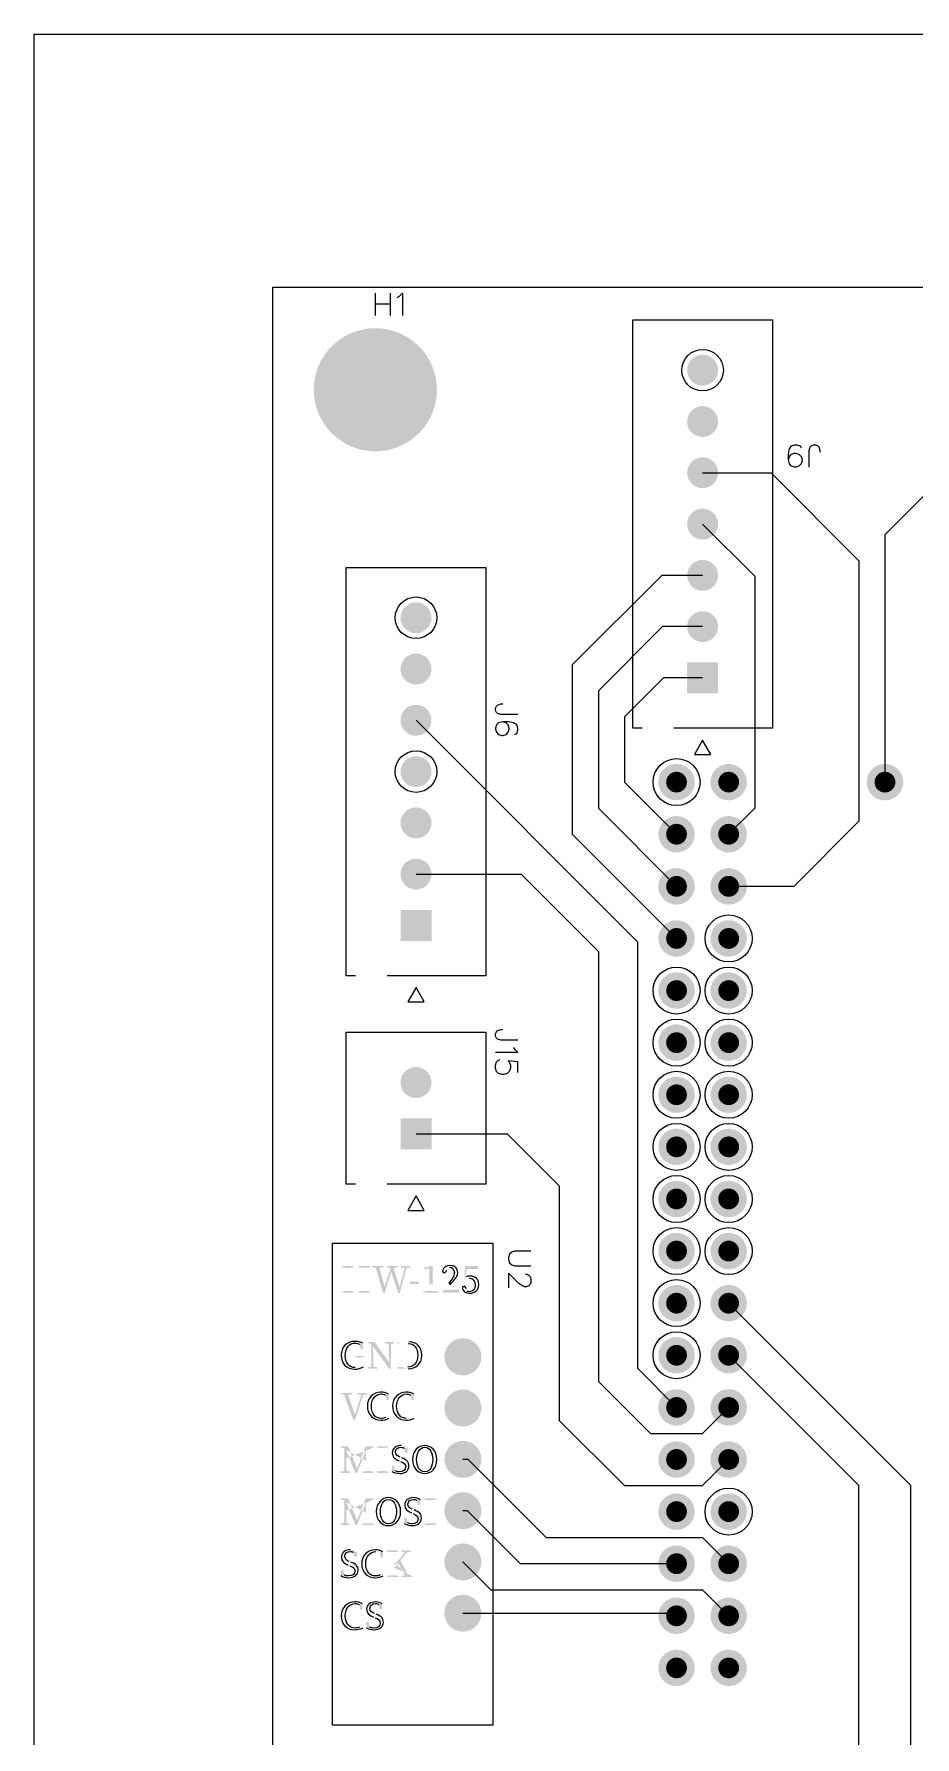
# Model space of a CAD drawing. Header units: inches. Extents: x 2.5 to 50.5, y 2.5 to 32.9.
# Drawn here: x 2.5 to 11.83, y 14.46 to 32.5 of the extents above; entities that cross this region are included whole.
import ezdxf

# ---------------------------------------------------------------- set-up
doc = ezdxf.new("R2010")
doc.units = ezdxf.units.IN
doc.header["$MEASUREMENT"] = 0
doc.layers.add('PDF3_Geometry', color=7, linetype='Continuous', true_color=0xffcc00)
doc.layers.add('PDF3_Solid Fills', color=7, linetype='Continuous', true_color=0xbfbfbf)

msp = doc.modelspace()

# ---------------------------------------------------------------- hatches: boundary and pattern name
at = {"layer": 'PDF3_Solid Fills', "transparency": 33554559}
for points in [[(6.766, 28.734, 0.414021), (6.113, 29.385), (6.113, 29.385, 0.413824), (5.462, 28.734), (5.462, 28.734, 0.414021), (6.113, 28.081), (6.113, 28.081, 0.414219)], [(9.744, 28.94, 0.413551), (9.58, 29.104), (9.58, 29.104, 0.413551), (9.416, 28.94), (9.416, 28.94, 0.413551), (9.58, 28.776), (9.58, 28.776, 0.413551)], [(9.744, 28.396, 0.413551), (9.58, 28.56), (9.58, 28.56, 0.413551), (9.416, 28.396), (9.416, 28.396, 0.414518), (9.58, 28.233), (9.58, 28.233, 0.414518)], [(9.744, 27.854, 0.414518), (9.58, 28.017), (9.58, 28.017, 0.414518), (9.416, 27.854), (9.416, 27.854, 0.413551), (9.58, 27.69), (9.58, 27.69, 0.413551)], [(9.744, 27.31, 0.413551), (9.58, 27.474), (9.58, 27.474, 0.413551), (9.416, 27.31), (9.416, 27.31, 0.413551), (9.58, 27.146), (9.58, 27.146, 0.413551)], [(9.744, 26.767, 0.413551), (9.58, 26.931), (9.58, 26.931, 0.413551), (9.416, 26.767), (9.416, 26.767, 0.414518), (9.58, 26.604), (9.58, 26.604, 0.414518)], [(6.709, 26.318, 0.413551), (6.545, 26.482), (6.545, 26.482, 0.413551), (6.381, 26.318), (6.381, 26.318, 0.413551), (6.545, 26.154), (6.545, 26.154, 0.413551)], [(9.744, 26.224, 0.414518), (9.58, 26.387), (9.58, 26.387, 0.414518), (9.416, 26.224), (9.416, 26.224, 0.413551), (9.58, 26.06), (9.58, 26.06, 0.413551)], [(6.709, 25.775, 0.413551), (6.545, 25.939), (6.545, 25.939, 0.413551), (6.381, 25.775), (6.381, 25.775, 0.414518), (6.545, 25.612), (6.545, 25.612, 0.414518)], [(6.709, 25.232, 0.414518), (6.545, 25.396), (6.545, 25.396, 0.414518), (6.381, 25.232), (6.381, 25.232, 0.413551), (6.545, 25.068), (6.545, 25.068, 0.413551)], [(6.709, 24.689, 0.413551), (6.545, 24.853), (6.545, 24.853, 0.413551), (6.381, 24.689), (6.381, 24.689, 0.413551), (6.545, 24.525), (6.545, 24.525, 0.413551)], [(9.497, 24.577, 0.41369), (9.304, 24.77), (9.304, 24.77, 0.41369), (9.111, 24.577), (9.111, 24.577, 0.41369), (9.304, 24.384), (9.304, 24.384, 0.41369)], [(10.049, 24.577, 0.41369), (9.856, 24.77), (9.856, 24.77, 0.41369), (9.663, 24.577), (9.663, 24.577, 0.41369), (9.856, 24.384), (9.856, 24.384, 0.41369)], [(11.705, 24.577, 0.41369), (11.511, 24.77), (11.511, 24.77, 0.41369), (11.318, 24.577), (11.318, 24.577, 0.41369), (11.511, 24.384), (11.511, 24.384, 0.41369)], [(6.709, 24.146, 0.413551), (6.545, 24.31), (6.545, 24.31, 0.413551), (6.381, 24.146), (6.381, 24.146, 0.414518), (6.545, 23.982), (6.545, 23.982, 0.414518)], [(9.497, 24.025, 0.41369), (9.304, 24.218), (9.304, 24.218, 0.41369), (9.111, 24.025), (9.111, 24.025, 0.41369), (9.304, 23.832), (9.304, 23.832, 0.41369)], [(10.049, 24.025, 0.41369), (9.856, 24.218), (9.856, 24.218, 0.41369), (9.663, 24.025), (9.663, 24.025, 0.41369), (9.856, 23.832), (9.856, 23.832, 0.41369)], [(6.709, 23.603, 0.414518), (6.545, 23.766), (6.545, 23.766, 0.414518), (6.381, 23.603), (6.381, 23.603, 0.413551), (6.545, 23.439), (6.545, 23.439, 0.413551)], [(9.497, 23.473, 0.41369), (9.304, 23.667), (9.304, 23.667, 0.41369), (9.111, 23.473), (9.111, 23.473, 0.41369), (9.304, 23.28), (9.304, 23.28, 0.41369)], [(10.049, 23.473, 0.41369), (9.856, 23.667), (9.856, 23.667, 0.41369), (9.663, 23.473), (9.663, 23.473, 0.41369), (9.856, 23.28), (9.856, 23.28, 0.41369)], [(9.497, 22.922, 0.41369), (9.304, 23.115), (9.304, 23.115, 0.41369), (9.111, 22.922), (9.111, 22.922, 0.41369), (9.304, 22.728), (9.304, 22.728, 0.41369)], [(10.049, 22.922, 0.41369), (9.856, 23.115), (9.856, 23.115, 0.41369), (9.663, 22.922), (9.663, 22.922, 0.41369), (9.856, 22.728), (9.856, 22.728, 0.41369)], [(9.497, 22.37, 0.41369), (9.304, 22.563), (9.304, 22.563, 0.41369), (9.111, 22.37), (9.111, 22.37, 0.41369), (9.304, 22.177), (9.304, 22.177, 0.41369)], [(10.049, 22.37, 0.41369), (9.856, 22.563), (9.856, 22.563, 0.41369), (9.663, 22.37), (9.663, 22.37, 0.41369), (9.856, 22.177), (9.856, 22.177, 0.41369)], [(9.497, 21.818, 0.41369), (9.304, 22.011), (9.304, 22.011, 0.41369), (9.111, 21.818), (9.111, 21.818, 0.41369), (9.304, 21.625), (9.304, 21.625, 0.41369)], [(10.049, 21.818, 0.41369), (9.856, 22.011), (9.856, 22.011, 0.41369), (9.663, 21.818), (9.663, 21.818, 0.41369), (9.856, 21.625), (9.856, 21.625, 0.41369)], [(6.709, 21.396, 0.414518), (6.545, 21.559), (6.545, 21.559, 0.414518), (6.381, 21.396), (6.381, 21.396, 0.413551), (6.545, 21.232), (6.545, 21.232, 0.413551)], [(9.497, 21.266, 0.41369), (9.304, 21.459), (9.304, 21.459, 0.41369), (9.111, 21.266), (9.111, 21.266, 0.41369), (9.304, 21.073), (9.304, 21.073, 0.41369)], [(10.049, 21.266, 0.41369), (9.856, 21.459), (9.856, 21.459, 0.41369), (9.663, 21.266), (9.663, 21.266, 0.41369), (9.856, 21.073), (9.856, 21.073, 0.41369)], [(9.497, 20.714, 0.41369), (9.304, 20.907), (9.304, 20.907, 0.41369), (9.111, 20.714), (9.111, 20.714, 0.41369), (9.304, 20.521), (9.304, 20.521, 0.41369)], [(10.049, 20.714, 0.41369), (9.856, 20.907), (9.856, 20.907, 0.41369), (9.663, 20.714), (9.663, 20.714, 0.41369), (9.856, 20.521), (9.856, 20.521, 0.41369)], [(9.497, 20.162, 0.41369), (9.304, 20.356), (9.304, 20.356, 0.41369), (9.111, 20.162), (9.111, 20.162, 0.41369), (9.304, 19.969), (9.304, 19.969, 0.41369)], [(10.049, 20.162, 0.41369), (9.856, 20.356), (9.856, 20.356, 0.41369), (9.663, 20.162), (9.663, 20.162, 0.41369), (9.856, 19.969), (9.856, 19.969, 0.41369)], [(9.497, 19.611, 0.41369), (9.304, 19.804), (9.304, 19.804, 0.41369), (9.111, 19.611), (9.111, 19.611, 0.41369), (9.304, 19.417), (9.304, 19.417, 0.41369)], [(10.049, 19.611, 0.41369), (9.856, 19.804), (9.856, 19.804, 0.41369), (9.663, 19.611), (9.663, 19.611, 0.41369), (9.856, 19.417), (9.856, 19.417, 0.41369)], [(9.497, 19.059, 0.41369), (9.304, 19.252), (9.304, 19.252, 0.41369), (9.111, 19.059), (9.111, 19.059, 0.41369), (9.304, 18.866), (9.304, 18.866, 0.41369)], [(10.049, 19.059, 0.41369), (9.856, 19.252), (9.856, 19.252, 0.41369), (9.663, 19.059), (9.663, 19.059, 0.41369), (9.856, 18.866), (9.856, 18.866, 0.41369)], [(7.237, 18.491, 0.414706), (7.042, 18.686), (7.042, 18.686, 0.414706), (6.846, 18.491), (6.846, 18.491, 0.414706), (7.042, 18.295), (7.042, 18.295, 0.414706)], [(9.497, 18.507, 0.41369), (9.304, 18.7), (9.304, 18.7, 0.41369), (9.111, 18.507), (9.111, 18.507, 0.41369), (9.304, 18.314), (9.304, 18.314, 0.41369)], [(10.049, 18.507, 0.41369), (9.856, 18.7), (9.856, 18.7, 0.41369), (9.663, 18.507), (9.663, 18.507, 0.41369), (9.856, 18.314), (9.856, 18.314, 0.41369)], [(7.237, 17.948, 0.414706), (7.042, 18.144), (7.042, 18.144, 0.414706), (6.846, 17.948), (6.846, 17.948, 0.414706), (7.042, 17.753), (7.042, 17.753, 0.414706)], [(9.497, 17.955, 0.41369), (9.304, 18.148), (9.304, 18.148, 0.41369), (9.111, 17.955), (9.111, 17.955, 0.41369), (9.304, 17.762), (9.304, 17.762, 0.41369)], [(10.049, 17.955, 0.41369), (9.856, 18.148), (9.856, 18.148, 0.41369), (9.663, 17.955), (9.663, 17.955, 0.41369), (9.856, 17.762), (9.856, 17.762, 0.41369)], [(7.237, 17.405, 0.414706), (7.042, 17.6), (7.042, 17.6, 0.414706), (6.846, 17.405), (6.846, 17.405, 0.414706), (7.042, 17.209), (7.042, 17.209, 0.414706)], [(9.497, 17.403, 0.41369), (9.304, 17.596), (9.304, 17.596, 0.41369), (9.111, 17.403), (9.111, 17.403, 0.41369), (9.304, 17.21), (9.304, 17.21, 0.41369)], [(10.049, 17.403, 0.41369), (9.856, 17.596), (9.856, 17.596, 0.41369), (9.663, 17.403), (9.663, 17.403, 0.41369), (9.856, 17.21), (9.856, 17.21, 0.41369)], [(7.237, 16.861, 0.414706), (7.042, 17.057), (7.042, 17.057, 0.414706), (6.846, 16.861), (6.846, 16.861, 0.414706), (7.042, 16.666), (7.042, 16.666, 0.414706)], [(9.497, 16.851, 0.41369), (9.304, 17.045), (9.304, 17.045, 0.41369), (9.111, 16.851), (9.111, 16.851, 0.41369), (9.304, 16.658), (9.304, 16.658, 0.41369)], [(10.049, 16.851, 0.41369), (9.856, 17.045), (9.856, 17.045, 0.41369), (9.663, 16.851), (9.663, 16.851, 0.41369), (9.856, 16.658), (9.856, 16.658, 0.41369)], [(7.237, 16.319, 0.414706), (7.042, 16.514), (7.042, 16.514, 0.414706), (6.846, 16.319), (6.846, 16.319, 0.414706), (7.042, 16.123), (7.042, 16.123, 0.414706)], [(9.497, 16.3, 0.41369), (9.304, 16.493), (9.304, 16.493, 0.41369), (9.111, 16.3), (9.111, 16.3, 0.41369), (9.304, 16.106), (9.304, 16.106, 0.41369)], [(10.049, 16.3, 0.41369), (9.856, 16.493), (9.856, 16.493, 0.41369), (9.663, 16.3), (9.663, 16.3, 0.41369), (9.856, 16.106), (9.856, 16.106, 0.41369)], [(7.237, 15.775, 0.414706), (7.042, 15.971), (7.042, 15.971, 0.414706), (6.846, 15.775), (6.846, 15.775, 0.414706), (7.042, 15.58), (7.042, 15.58, 0.414706)], [(9.497, 15.748, 0.41369), (9.304, 15.941), (9.304, 15.941, 0.41369), (9.111, 15.748), (9.111, 15.748, 0.41369), (9.304, 15.555), (9.304, 15.555, 0.41369)], [(10.049, 15.748, 0.41369), (9.856, 15.941), (9.856, 15.941, 0.41369), (9.663, 15.748), (9.663, 15.748, 0.41369), (9.856, 15.555), (9.856, 15.555, 0.41369)], [(9.497, 15.196, 0.41369), (9.304, 15.389), (9.304, 15.389, 0.41369), (9.111, 15.196), (9.111, 15.196, 0.41369), (9.304, 15.003), (9.304, 15.003, 0.41369)], [(10.049, 15.196, 0.41369), (9.856, 15.389), (9.856, 15.389, 0.41369), (9.663, 15.196), (9.663, 15.196, 0.41369), (9.856, 15.003), (9.856, 15.003, 0.41369)]]:
    msp.add_hatch(color=256, dxfattribs=at).paths.add_polyline_path(points)
at = {"layer": 'PDF3_Solid Fills', "true_color": 0x212121, "transparency": 33554559}
for points in [[(9.414, 24.577, 0.416667), (9.304, 24.687), (9.304, 24.687, 0.416667), (9.194, 24.577), (9.194, 24.577, 0.416667), (9.304, 24.467), (9.304, 24.467, 0.416667)], [(9.966, 24.577, 0.416667), (9.856, 24.687), (9.856, 24.687, 0.416667), (9.746, 24.577), (9.746, 24.577, 0.416667), (9.856, 24.467), (9.856, 24.467, 0.416667)], [(11.622, 24.577, 0.416667), (11.511, 24.687), (11.511, 24.687, 0.416667), (11.401, 24.577), (11.401, 24.577, 0.416667), (11.511, 24.467), (11.511, 24.467, 0.416667)], [(9.414, 24.025, 0.416667), (9.304, 24.136), (9.304, 24.136, 0.416667), (9.194, 24.025), (9.194, 24.025, 0.416667), (9.304, 23.915), (9.304, 23.915, 0.416667)], [(9.966, 24.025, 0.416667), (9.856, 24.136), (9.856, 24.136, 0.416667), (9.746, 24.025), (9.746, 24.025, 0.416667), (9.856, 23.915), (9.856, 23.915, 0.416667)], [(9.414, 23.473, 0.416667), (9.304, 23.584), (9.304, 23.584, 0.416667), (9.194, 23.473), (9.194, 23.473, 0.416667), (9.304, 23.363), (9.304, 23.363, 0.416667)], [(9.966, 23.473, 0.416667), (9.856, 23.584), (9.856, 23.584, 0.416667), (9.746, 23.473), (9.746, 23.473, 0.416667), (9.856, 23.363), (9.856, 23.363, 0.416667)], [(9.414, 22.922, 0.416667), (9.304, 23.032), (9.304, 23.032, 0.416667), (9.194, 22.922), (9.194, 22.922, 0.416667), (9.304, 22.811), (9.304, 22.811, 0.416667)], [(9.966, 22.922, 0.416667), (9.856, 23.032), (9.856, 23.032, 0.416667), (9.746, 22.922), (9.746, 22.922, 0.416667), (9.856, 22.811), (9.856, 22.811, 0.416667)], [(9.414, 22.37, 0.416667), (9.304, 22.48), (9.304, 22.48, 0.416667), (9.194, 22.37), (9.194, 22.37, 0.416667), (9.304, 22.259), (9.304, 22.259, 0.416667)], [(9.966, 22.37, 0.416667), (9.856, 22.48), (9.856, 22.48, 0.416667), (9.746, 22.37), (9.746, 22.37, 0.416667), (9.856, 22.259), (9.856, 22.259, 0.416667)], [(9.414, 21.818, 0.416667), (9.304, 21.928), (9.304, 21.928, 0.416667), (9.194, 21.818), (9.194, 21.818, 0.416667), (9.304, 21.708), (9.304, 21.708, 0.416667)], [(9.966, 21.818, 0.416667), (9.856, 21.928), (9.856, 21.928, 0.416667), (9.746, 21.818), (9.746, 21.818, 0.416667), (9.856, 21.708), (9.856, 21.708, 0.416667)], [(9.414, 21.266, 0.416667), (9.304, 21.376), (9.304, 21.376, 0.416667), (9.194, 21.266), (9.194, 21.266, 0.416667), (9.304, 21.156), (9.304, 21.156, 0.416667)], [(9.966, 21.266, 0.416667), (9.856, 21.376), (9.856, 21.376, 0.416667), (9.746, 21.266), (9.746, 21.266, 0.416667), (9.856, 21.156), (9.856, 21.156, 0.416667)], [(9.414, 20.714, 0.416667), (9.304, 20.825), (9.304, 20.825, 0.416667), (9.194, 20.714), (9.194, 20.714, 0.416667), (9.304, 20.604), (9.304, 20.604, 0.416667)], [(9.966, 20.714, 0.416667), (9.856, 20.825), (9.856, 20.825, 0.416667), (9.746, 20.714), (9.746, 20.714, 0.416667), (9.856, 20.604), (9.856, 20.604, 0.416667)], [(9.414, 20.162, 0.416667), (9.304, 20.273), (9.304, 20.273, 0.416667), (9.194, 20.162), (9.194, 20.162, 0.416667), (9.304, 20.052), (9.304, 20.052, 0.416667)], [(9.966, 20.162, 0.416667), (9.856, 20.273), (9.856, 20.273, 0.416667), (9.746, 20.162), (9.746, 20.162, 0.416667), (9.856, 20.052), (9.856, 20.052, 0.416667)], [(9.414, 19.611, 0.416667), (9.304, 19.721), (9.304, 19.721, 0.416667), (9.194, 19.611), (9.194, 19.611, 0.416667), (9.304, 19.5), (9.304, 19.5, 0.416667)], [(9.966, 19.611, 0.416667), (9.856, 19.721), (9.856, 19.721, 0.416667), (9.746, 19.611), (9.746, 19.611, 0.416667), (9.856, 19.5), (9.856, 19.5, 0.416667)], [(9.414, 19.059, 0.416667), (9.304, 19.169), (9.304, 19.169, 0.416667), (9.194, 19.059), (9.194, 19.059, 0.416667), (9.304, 18.948), (9.304, 18.948, 0.416667)], [(9.966, 19.059, 0.416667), (9.856, 19.169), (9.856, 19.169, 0.416667), (9.746, 19.059), (9.746, 19.059, 0.416667), (9.856, 18.948), (9.856, 18.948, 0.416667)], [(7.172, 18.491, 0.414706), (7.042, 18.621), (7.042, 18.621, 0.414706), (6.911, 18.491), (6.911, 18.491, 0.414706), (7.042, 18.361), (7.042, 18.361, 0.414706)], [(9.414, 18.507, 0.416667), (9.304, 18.617), (9.304, 18.617, 0.416667), (9.194, 18.507), (9.194, 18.507, 0.416667), (9.304, 18.397), (9.304, 18.397, 0.416667)], [(9.966, 18.507, 0.416667), (9.856, 18.617), (9.856, 18.617, 0.416667), (9.746, 18.507), (9.746, 18.507, 0.416667), (9.856, 18.397), (9.856, 18.397, 0.416667)], [(7.172, 17.948, 0.414706), (7.042, 18.079), (7.042, 18.079, 0.414706), (6.911, 17.948), (6.911, 17.948, 0.414706), (7.042, 17.818), (7.042, 17.818, 0.414706)], [(9.414, 17.955, 0.416667), (9.304, 18.065), (9.304, 18.065, 0.416667), (9.194, 17.955), (9.194, 17.955, 0.416667), (9.304, 17.845), (9.304, 17.845, 0.416667)], [(9.966, 17.955, 0.416667), (9.856, 18.065), (9.856, 18.065, 0.416667), (9.746, 17.955), (9.746, 17.955, 0.416667), (9.856, 17.845), (9.856, 17.845, 0.416667)], [(7.172, 17.405, 0.414706), (7.042, 17.535), (7.042, 17.535, 0.414706), (6.911, 17.405), (6.911, 17.405, 0.414706), (7.042, 17.275), (7.042, 17.275, 0.414706)], [(9.414, 17.403, 0.416667), (9.304, 17.514), (9.304, 17.514, 0.416667), (9.194, 17.403), (9.194, 17.403, 0.416667), (9.304, 17.293), (9.304, 17.293, 0.416667)], [(9.966, 17.403, 0.416667), (9.856, 17.514), (9.856, 17.514, 0.416667), (9.746, 17.403), (9.746, 17.403, 0.416667), (9.856, 17.293), (9.856, 17.293, 0.416667)], [(7.172, 16.861, 0.414706), (7.042, 16.992), (7.042, 16.992, 0.414706), (6.911, 16.861), (6.911, 16.861, 0.414706), (7.042, 16.731), (7.042, 16.731, 0.414706)], [(9.414, 16.851, 0.416667), (9.304, 16.962), (9.304, 16.962, 0.416667), (9.194, 16.851), (9.194, 16.851, 0.416667), (9.304, 16.741), (9.304, 16.741, 0.416667)], [(9.966, 16.851, 0.416667), (9.856, 16.962), (9.856, 16.962, 0.416667), (9.746, 16.851), (9.746, 16.851, 0.416667), (9.856, 16.741), (9.856, 16.741, 0.416667)], [(7.172, 16.319, 0.414706), (7.042, 16.449), (7.042, 16.449, 0.414706), (6.911, 16.319), (6.911, 16.319, 0.414706), (7.042, 16.188), (7.042, 16.188, 0.414706)], [(9.414, 16.3, 0.416667), (9.304, 16.41), (9.304, 16.41, 0.416667), (9.194, 16.3), (9.194, 16.3, 0.416667), (9.304, 16.189), (9.304, 16.189, 0.416667)], [(9.966, 16.3, 0.416667), (9.856, 16.41), (9.856, 16.41, 0.416667), (9.746, 16.3), (9.746, 16.3, 0.416667), (9.856, 16.189), (9.856, 16.189, 0.416667)], [(7.172, 15.775, 0.414706), (7.042, 15.906), (7.042, 15.906, 0.414706), (6.911, 15.775), (6.911, 15.775, 0.414706), (7.042, 15.645), (7.042, 15.645, 0.414706)], [(9.414, 15.748, 0.416667), (9.304, 15.858), (9.304, 15.858, 0.416667), (9.194, 15.748), (9.194, 15.748, 0.416667), (9.304, 15.637), (9.304, 15.637, 0.416667)], [(9.966, 15.748, 0.416667), (9.856, 15.858), (9.856, 15.858, 0.416667), (9.746, 15.748), (9.746, 15.748, 0.416667), (9.856, 15.637), (9.856, 15.637, 0.416667)], [(9.414, 15.196, 0.416667), (9.304, 15.306), (9.304, 15.306, 0.416667), (9.194, 15.196), (9.194, 15.196, 0.416667), (9.304, 15.086), (9.304, 15.086, 0.416667)], [(9.966, 15.196, 0.416667), (9.856, 15.306), (9.856, 15.306, 0.416667), (9.746, 15.196), (9.746, 15.196, 0.416667), (9.856, 15.086), (9.856, 15.086, 0.416667)]]:
    msp.add_hatch(color=250, dxfattribs=at).paths.add_polyline_path(points)
at = {"layer": 'PDF3_Solid Fills', "true_color": 0xffcc00, "transparency": 33554559}
h = msp.add_hatch(color=40, dxfattribs=at)
h.paths.add_polyline_path([(6.059, 19.437), (6.059, 19.452), (5.941, 19.452), (5.941, 19.437), (5.98, 19.433)], flags=0)
h.paths.add_polyline_path([(5.98, 19.323, 0.003626), (5.98, 19.433)], flags=0)
h.paths.add_polyline_path([(5.98, 19.323), (5.842, 19.323)], flags=0)
h.paths.add_polyline_path([(5.843, 19.433, 0.004187), (5.842, 19.323)], flags=0)
h.paths.add_polyline_path([(5.843, 19.433), (5.882, 19.437), (5.882, 19.452), (5.764, 19.452), (5.764, 19.437), (5.803, 19.433)], flags=0)
h.paths.add_polyline_path([(5.804, 19.321, 0.003608), (5.803, 19.433)], flags=0)
h.paths.add_polyline_path([(5.804, 19.321), (5.804, 19.3)], flags=0)
h.paths.add_polyline_path([(5.803, 19.188, 0.003611), (5.804, 19.3)], flags=0)
h.paths.add_polyline_path([(5.803, 19.188), (5.764, 19.184), (5.764, 19.169), (5.882, 19.169), (5.882, 19.184), (5.843, 19.188)], flags=0)
h.paths.add_polyline_path([(5.842, 19.306, 0.004121), (5.843, 19.188)], flags=0)
h.paths.add_polyline_path([(5.842, 19.306), (5.98, 19.306)], flags=0)
h.paths.add_polyline_path([(5.98, 19.188, 0.003639), (5.98, 19.306)], flags=0)
h.paths.add_polyline_path([(5.98, 19.188), (5.941, 19.184), (5.941, 19.169), (6.059, 19.169), (6.059, 19.184), (6.02, 19.188)], flags=0)
h.paths.add_polyline_path([(6.019, 19.3, 0.004087), (6.02, 19.188)], flags=0)
h.paths.add_polyline_path([(6.019, 19.3), (6.019, 19.321)], flags=0)
h.paths.add_polyline_path([(6.02, 19.433, 0.004123), (6.019, 19.321)], flags=0)
h.paths.add_polyline_path([(6.481, 19.452), (6.385, 19.452), (6.385, 19.437), (6.425, 19.432), (6.371, 19.229), (6.306, 19.432), (6.35, 19.437), (6.35, 19.452), (6.236, 19.452), (6.236, 19.437), (6.278, 19.433), (6.213, 19.23), (6.158, 19.433), (6.198, 19.437), (6.198, 19.452), (6.084, 19.452), (6.084, 19.437), (6.119, 19.434), (6.195, 19.166), (6.213, 19.166), (6.282, 19.39), (6.356, 19.166), (6.373, 19.166), (6.445, 19.433), (6.481, 19.437)], flags=0)
h.paths.add_polyline_path([(6.477, 19.263), (6.576, 19.263), (6.576, 19.288), (6.477, 19.288)], flags=0)
h.paths.add_polyline_path([(6.72, 19.259, 0.00593), (6.721, 19.191)], flags=0)
h.paths.add_polyline_path([(6.72, 19.259), (6.72, 19.392), (6.722, 19.452), (6.716, 19.457), (6.629, 19.434), (6.629, 19.419), (6.685, 19.425), (6.685, 19.259)], flags=0)
h.paths.add_polyline_path([(6.685, 19.191, 0.005932), (6.685, 19.259)], flags=0)
h.paths.add_polyline_path([(6.685, 19.191), (6.624, 19.182), (6.624, 19.169), (6.781, 19.169), (6.781, 19.182)], flags=0)
h.paths.add_polyline_path([(6.903, 19.254, 0.000656), (6.853, 19.202)], flags=0)
h.paths.add_polyline_path([(6.867, 19.408), (6.876, 19.439)], flags=0)
h.paths.add_polyline_path([(6.899, 19.441, 0.044374), (6.876, 19.439)], flags=0)
h.paths.add_polyline_path([(6.826, 19.196, 0.000147), (6.89, 19.268)], flags=0)
h.paths.add_polyline_path([(6.826, 19.196), (6.826, 19.169), (7, 19.169), (7, 19.202)], flags=0)
h.paths.add_polyline_path([(7.081, 19.419), (7.203, 19.419), (7.203, 19.452), (7.065, 19.452), (7.056, 19.32), (7.066, 19.317)], flags=0)
h.paths.add_polyline_path([(7.107, 19.323, 0.067813), (7.066, 19.317)], flags=0)
h.paths.add_polyline_path([(7.083, 19.184), (7.076, 19.209)], flags=0)
h = msp.add_hatch(color=40, dxfattribs=at)
h.paths.add_polyline_path([(6.014, 18.499), (5.904, 18.499), (5.904, 18.485), (5.949, 18.481)], flags=0)
h.paths.add_polyline_path([(5.949, 18.402, 0.000035), (5.949, 18.481)], flags=0)
h.paths.add_polyline_path([(5.949, 18.402), (5.949, 18.386)], flags=0)
h.paths.add_polyline_path([(5.902, 18.377, 0.095572), (5.949, 18.386)], flags=0)
h.paths.add_polyline_path([(5.949, 18.624), (5.959, 18.571), (5.982, 18.571), (5.981, 18.634)], flags=0)
h.paths.add_polyline_path([(5.988, 18.384), (5.988, 18.402)], flags=0)
h.paths.add_polyline_path([(5.989, 18.483, 0.0102), (5.988, 18.402)], flags=0)
h.paths.add_polyline_path([(5.989, 18.483), (6.014, 18.485)], flags=0)
h.paths.add_polyline_path([(6.315, 18.648), (6.214, 18.648), (6.214, 18.633), (6.26, 18.628), (6.261, 18.432), (6.104, 18.648), (6.039, 18.648), (6.039, 18.633), (6.069, 18.63), (6.073, 18.624), (6.072, 18.385), (6.037, 18.38), (6.037, 18.365), (6.137, 18.365), (6.137, 18.38), (6.092, 18.385), (6.091, 18.599), (6.263, 18.362), (6.278, 18.362), (6.279, 18.628), (6.315, 18.633)], flags=0)
h.paths.add_polyline_path([(6.426, 18.502, 0.004002), (6.426, 18.382)], flags=0)
h.paths.add_polyline_path([(6.426, 18.502), (6.426, 18.516)], flags=0)
h.paths.add_polyline_path([(6.426, 18.631, 0.004043), (6.426, 18.516)], flags=0)
h.paths.add_polyline_path([(6.426, 18.631), (6.463, 18.631)], flags=0)
h.paths.add_polyline_path([(6.347, 18.648), (6.347, 18.633), (6.386, 18.629)], flags=0)
h.paths.add_polyline_path([(6.386, 18.516, 0.003593), (6.386, 18.629)], flags=0)
h.paths.add_polyline_path([(6.386, 18.516), (6.386, 18.502)], flags=0)
h.paths.add_polyline_path([(6.386, 18.384, 0.003589), (6.386, 18.502)], flags=0)
h.paths.add_polyline_path([(6.386, 18.384), (6.347, 18.38), (6.347, 18.365), (6.462, 18.365)], flags=0)
h = msp.add_hatch(color=40, dxfattribs=at)
h.paths.add_polyline_path([(6.025, 18.109), (5.927, 18.109), (5.927, 18.093), (5.967, 18.089), (5.898, 17.877), (5.824, 18.089), (5.865, 18.093), (5.865, 18.109), (5.75, 18.109), (5.75, 18.094), (5.782, 18.091), (5.881, 17.823), (5.899, 17.823), (5.988, 18.09), (6.025, 18.095)], flags=0)
h.paths.add_polyline_path([(6.235, 17.903), (6.225, 17.848)], flags=0)
h.paths.add_polyline_path([(6.221, 18.086), (6.231, 18.032), (6.255, 18.032), (6.254, 18.095)], flags=0)
h.paths.add_polyline_path([(6.258, 17.84), (6.259, 17.903)], flags=0)
h.paths.add_polyline_path([(6.502, 17.903), (6.493, 17.848)], flags=0)
h.paths.add_polyline_path([(6.443, 17.838, 0.111451), (6.493, 17.848)], flags=0)
h.paths.add_polyline_path([(6.488, 18.086), (6.499, 18.032), (6.522, 18.032), (6.521, 18.095)], flags=0)
h.paths.add_polyline_path([(6.525, 17.84), (6.526, 17.903)], flags=0)
h = msp.add_hatch(color=40, dxfattribs=at)
h.paths.add_polyline_path([(6.094, 17.529), (6.094, 17.544), (6.012, 17.544), (5.921, 17.309), (5.825, 17.544), (5.748, 17.544), (5.748, 17.529), (5.787, 17.525), (5.787, 17.281), (5.748, 17.276), (5.748, 17.261), (5.843, 17.261), (5.843, 17.276), (5.806, 17.281), (5.806, 17.415)], flags=0)
h.paths.add_polyline_path([(5.806, 17.415, 0.001767), (5.804, 17.504)], flags=0)
h.paths.add_polyline_path([(5.804, 17.504), (5.903, 17.261), (5.921, 17.261), (6.016, 17.504), (6.016, 17.391)], flags=0)
h.paths.add_polyline_path([(6.015, 17.28, 0.003628), (6.016, 17.391)], flags=0)
h.paths.add_polyline_path([(6.015, 17.28), (5.979, 17.276), (5.979, 17.261), (6.093, 17.261), (6.093, 17.276), (6.054, 17.28)], flags=0)
h.paths.add_polyline_path([(6.054, 17.392, 0.003574), (6.054, 17.28)], flags=0)
h.paths.add_polyline_path([(6.054, 17.392), (6.054, 17.413)], flags=0)
h.paths.add_polyline_path([(6.054, 17.525, 0.00361), (6.054, 17.413)], flags=0)
h.paths.add_polyline_path([(6.251, 17.529), (6.251, 17.544), (6.132, 17.544), (6.132, 17.529), (6.172, 17.525)], flags=0)
h.paths.add_polyline_path([(6.172, 17.413, 0.004126), (6.172, 17.525)], flags=0)
h.paths.add_polyline_path([(6.172, 17.413), (6.172, 17.392)], flags=0)
h.paths.add_polyline_path([(6.172, 17.28, 0.004126), (6.172, 17.392)], flags=0)
h.paths.add_polyline_path([(6.172, 17.28), (6.132, 17.276), (6.132, 17.261), (6.251, 17.261), (6.251, 17.276), (6.212, 17.28)], flags=0)
h.paths.add_polyline_path([(6.211, 17.392, 0.003608), (6.212, 17.28)], flags=0)
h.paths.add_polyline_path([(6.211, 17.392), (6.211, 17.413)], flags=0)
h.paths.add_polyline_path([(6.212, 17.525, 0.00361), (6.211, 17.413)], flags=0)
h.paths.add_polyline_path([(6.422, 17.524), (6.432, 17.473), (6.454, 17.473), (6.457, 17.528)], flags=0)
h.paths.add_polyline_path([(6.457, 17.528, 0.166428), (6.388, 17.551)], flags=0)
h.paths.add_polyline_path([(6.366, 17.389), (6.382, 17.382)], flags=0)
h.paths.add_polyline_path([(6.324, 17.284), (6.312, 17.337), (6.291, 17.337), (6.288, 17.277)], flags=0)
h = msp.add_hatch(color=40, dxfattribs=at)
h.paths.add_polyline_path([(6.094, 16.977), (6.094, 16.992), (6.012, 16.992), (5.921, 16.757), (5.825, 16.992), (5.748, 16.992), (5.748, 16.977), (5.787, 16.973), (5.787, 16.729), (5.748, 16.724), (5.748, 16.709), (5.843, 16.709), (5.843, 16.724), (5.806, 16.729), (5.806, 16.863)], flags=0)
h.paths.add_polyline_path([(5.806, 16.863, 0.001767), (5.804, 16.952)], flags=0)
h.paths.add_polyline_path([(5.804, 16.952), (5.903, 16.709), (5.921, 16.709), (6.016, 16.953), (6.016, 16.839)], flags=0)
h.paths.add_polyline_path([(6.015, 16.728, 0.003628), (6.016, 16.839)], flags=0)
h.paths.add_polyline_path([(6.015, 16.728), (5.979, 16.724), (5.979, 16.709), (6.093, 16.709), (6.093, 16.724), (6.054, 16.728)], flags=0)
h.paths.add_polyline_path([(6.054, 16.84, 0.003574), (6.054, 16.728)], flags=0)
h.paths.add_polyline_path([(6.054, 16.84), (6.054, 16.861)], flags=0)
h.paths.add_polyline_path([(6.054, 16.974, 0.00361), (6.054, 16.861)], flags=0)
h.paths.add_polyline_path([(6.554, 16.972), (6.565, 16.921), (6.586, 16.921), (6.589, 16.976)], flags=0)
h.paths.add_polyline_path([(6.498, 16.837), (6.515, 16.83)], flags=0)
h.paths.add_polyline_path([(6.455, 16.732), (6.444, 16.785), (6.423, 16.785), (6.42, 16.725)], flags=0)
h.paths.add_polyline_path([(6.755, 16.977), (6.755, 16.992), (6.635, 16.992), (6.635, 16.977), (6.675, 16.974)], flags=0)
h.paths.add_polyline_path([(6.676, 16.861, 0.00361), (6.675, 16.974)], flags=0)
h.paths.add_polyline_path([(6.676, 16.861), (6.676, 16.84)], flags=0)
h.paths.add_polyline_path([(6.675, 16.728, 0.003611), (6.676, 16.84)], flags=0)
h.paths.add_polyline_path([(6.675, 16.728), (6.635, 16.724), (6.635, 16.709), (6.755, 16.709), (6.755, 16.724), (6.715, 16.729)], flags=0)
h.paths.add_polyline_path([(6.714, 16.84, 0.003608), (6.715, 16.729)], flags=0)
h.paths.add_polyline_path([(6.714, 16.84), (6.714, 16.861)], flags=0)
h.paths.add_polyline_path([(6.715, 16.974, 0.00361), (6.714, 16.861)], flags=0)
h = msp.add_hatch(color=40, dxfattribs=at)
h.paths.add_polyline_path([(5.883, 16.42), (5.894, 16.369), (5.916, 16.369), (5.919, 16.425)], flags=0)
h.paths.add_polyline_path([(5.919, 16.425, 0.166428), (5.85, 16.447)], flags=0)
h.paths.add_polyline_path([(5.828, 16.285), (5.844, 16.278)], flags=0)
h.paths.add_polyline_path([(5.785, 16.18), (5.774, 16.233), (5.753, 16.233), (5.75, 16.173)], flags=0)
h.paths.add_polyline_path([(6.176, 16.234), (6.165, 16.18)], flags=0)
h.paths.add_polyline_path([(6.161, 16.418, 0.125889), (6.118, 16.428)], flags=0)
h.paths.add_polyline_path([(6.161, 16.418), (6.172, 16.364), (6.195, 16.364), (6.194, 16.426)], flags=0)
h.paths.add_polyline_path([(6.198, 16.172), (6.199, 16.234)], flags=0)
h.paths.add_polyline_path([(6.466, 16.176), (6.378, 16.333), (6.45, 16.421), (6.49, 16.426), (6.49, 16.441), (6.393, 16.441), (6.393, 16.426), (6.427, 16.42), (6.313, 16.281), (6.313, 16.309)], flags=0)
h.paths.add_polyline_path([(6.314, 16.422, 0.00722), (6.313, 16.309)], flags=0)
h.paths.add_polyline_path([(6.314, 16.422), (6.354, 16.426), (6.354, 16.441), (6.236, 16.441), (6.236, 16.426), (6.275, 16.422)], flags=0)
h.paths.add_polyline_path([(6.276, 16.309, 0.00722), (6.275, 16.422)], flags=0)
h.paths.add_polyline_path([(6.276, 16.309), (6.276, 16.288)], flags=0)
h.paths.add_polyline_path([(6.275, 16.176, 0.007221), (6.276, 16.288)], flags=0)
h.paths.add_polyline_path([(6.275, 16.176), (6.236, 16.172), (6.236, 16.157), (6.354, 16.157), (6.354, 16.172), (6.314, 16.177)], flags=0)
h.paths.add_polyline_path([(6.313, 16.256, 0.009645), (6.314, 16.177)], flags=0)
h.paths.add_polyline_path([(6.313, 16.256), (6.356, 16.306), (6.426, 16.176), (6.39, 16.172), (6.39, 16.157), (6.498, 16.157), (6.498, 16.172)], flags=0)
h = msp.add_hatch(color=40, dxfattribs=at)
h.paths.add_polyline_path([(5.958, 15.682), (5.948, 15.628)], flags=0)
h.paths.add_polyline_path([(5.944, 15.866), (5.954, 15.812), (5.978, 15.812), (5.977, 15.874)], flags=0)
h.paths.add_polyline_path([(5.981, 15.62), (5.981, 15.682)], flags=0)
h.paths.add_polyline_path([(6.151, 15.868), (6.161, 15.818), (6.183, 15.818), (6.186, 15.873)], flags=0)
h.paths.add_polyline_path([(6.096, 15.733), (6.111, 15.726)], flags=0)
h.paths.add_polyline_path([(6.053, 15.628), (6.042, 15.681), (6.02, 15.681), (6.017, 15.622)], flags=0)

# ---------------------------------------------------------------- linework, layer by layer
for p, q in [((2.5, 2.5), (2.5, 32.5)), ((2.5, 32.5), (50.5, 32.5))]:
    msp.add_line(p, q)
at = {"layer": 'PDF3_Geometry', "color": 6, "lineweight": 25}
for p, q in [((5.027, 29.82), (26.753, 29.82)), ((5.027, 8.094), (5.027, 29.82))]:
    msp.add_line(p, q, dxfattribs=at)
at = {"layer": 'PDF3_Geometry', "lineweight": 15}
for points in [[(6.114, 29.756), (6.114, 29.52)], [(6.114, 29.644), (6.271, 29.644)], [(6.271, 29.756), (6.271, 29.52)], [(6.346, 29.711), (6.369, 29.723), (6.403, 29.756), (6.403, 29.52)], [(10.488, 27.992), (10.499, 28.026), (10.521, 28.049), (10.555, 28.06), (10.567, 28.06), (10.6, 28.049), (10.623, 28.026), (10.634, 27.992), (10.634, 27.981), (10.623, 27.947), (10.6, 27.925), (10.567, 27.913), (10.555, 27.913), (10.521, 27.925), (10.499, 27.947), (10.488, 27.992), (10.488, 28.049), (10.499, 28.106), (10.521, 28.139), (10.555, 28.15), (10.578, 28.15), (10.612, 28.139), (10.623, 28.117)], [(10.709, 27.913), (10.709, 28.094), (10.72, 28.128), (10.731, 28.139), (10.754, 28.15), (10.776, 28.15), (10.799, 28.139), (10.811, 28.128), (10.822, 28.094), (10.822, 28.071)], [(7.623, 25.292), (7.443, 25.292), (7.409, 25.303), (7.398, 25.314), (7.386, 25.337), (7.386, 25.36), (7.398, 25.382), (7.409, 25.394), (7.443, 25.405), (7.465, 25.405)], [(7.59, 25.082), (7.612, 25.093), (7.623, 25.127), (7.623, 25.15), (7.612, 25.184), (7.578, 25.206), (7.522, 25.217), (7.465, 25.217), (7.42, 25.206), (7.398, 25.184), (7.386, 25.15), (7.386, 25.138), (7.398, 25.105), (7.42, 25.082), (7.454, 25.071), (7.465, 25.071), (7.499, 25.082), (7.522, 25.105), (7.533, 25.138), (7.533, 25.15), (7.522, 25.184), (7.499, 25.206), (7.465, 25.217)], [(7.623, 21.843), (7.443, 21.843), (7.409, 21.854), (7.398, 21.865), (7.386, 21.888), (7.386, 21.911), (7.398, 21.933), (7.409, 21.945), (7.443, 21.956), (7.465, 21.956)], [(7.578, 21.768), (7.59, 21.746), (7.623, 21.712), (7.386, 21.712)], [(7.623, 21.502), (7.623, 21.615), (7.522, 21.626), (7.533, 21.615), (7.544, 21.581), (7.544, 21.548), (7.533, 21.513), (7.511, 21.491), (7.476, 21.48), (7.454, 21.48), (7.42, 21.491), (7.398, 21.513), (7.386, 21.548), (7.386, 21.581), (7.398, 21.615), (7.409, 21.626), (7.431, 21.638)], [(7.761, 19.611), (7.592, 19.611), (7.558, 19.6), (7.535, 19.577), (7.524, 19.543), (7.524, 19.52), (7.535, 19.486), (7.558, 19.464), (7.592, 19.453), (7.761, 19.453)], [(7.705, 19.367), (7.716, 19.367), (7.739, 19.356), (7.75, 19.344), (7.761, 19.321), (7.761, 19.277), (7.75, 19.254), (7.739, 19.243), (7.716, 19.232), (7.693, 19.232), (7.671, 19.243), (7.637, 19.265), (7.524, 19.378), (7.524, 19.22)]]:
    msp.add_lwpolyline(points, dxfattribs=at)
at = {"layer": 'PDF3_Geometry', "lineweight": 13}
for points in [[(8.939, 25.149), (8.841, 25.149), (8.841, 29.472), (10.319, 29.472), (10.319, 25.149), (9.276, 25.149)], [(5.904, 22.527), (5.806, 22.527), (5.806, 26.851), (7.284, 26.851), (7.284, 22.527), (6.241, 22.527)], [(5.904, 20.32), (5.806, 20.32), (5.806, 21.928), (7.284, 21.928), (7.284, 20.32), (6.241, 20.32)]]:
    msp.add_lwpolyline(points, dxfattribs=at)
at = {"layer": 'PDF3_Geometry', "color": 250, "lineweight": 100, "true_color": 0x212121}
for points in [[(9.58, 28.94), (9.58, 28.94)], [(9.58, 28.397), (9.58, 28.396)], [(9.58, 27.853), (9.58, 27.853)], [(9.58, 27.31), (9.58, 27.31)], [(9.58, 26.767), (9.58, 26.767)], [(6.545, 26.318), (6.545, 26.318)], [(9.58, 26.224), (9.58, 26.224)], [(6.545, 25.775), (6.545, 25.775)], [(6.545, 25.232), (6.545, 25.232)], [(6.545, 24.689), (6.545, 24.689)], [(6.545, 24.146), (6.545, 24.146)], [(6.545, 23.603), (6.545, 23.603)], [(6.545, 21.395), (6.545, 21.395)]]:
    msp.add_lwpolyline(points, dxfattribs=at)
at = {"layer": 'PDF3_Geometry', "color": 250, "lineweight": 211, "true_color": 0x212121}
msp.add_lwpolyline([(6.114, 28.733), (6.114, 28.733)], dxfattribs=at)
at = {"layer": 'PDF3_Geometry', "color": 1, "lineweight": 25}
for points in [[(13.719, 28.44), (12.753, 28.44), (11.511, 27.198), (11.511, 24.577)], [(9.58, 27.853), (10.305, 27.853), (11.236, 26.922), (11.236, 24.163), (10.546, 23.473), (9.856, 23.473)], [(9.58, 27.31), (10.132, 26.758), (10.132, 24.301), (9.856, 24.025)], [(9.58, 26.767), (9.149, 26.767), (8.2, 25.819), (8.2, 24.025), (9.304, 22.922)], [(9.58, 26.224), (9.157, 26.224), (8.476, 25.543), (8.476, 24.301), (9.304, 23.473)], [(9.58, 25.681), (9.166, 25.681), (8.752, 25.267), (8.752, 24.577), (9.304, 24.025)], [(6.545, 25.232), (8.89, 22.887), (8.89, 18.369), (9.304, 17.955)], [(6.545, 23.603), (7.657, 23.603), (8.476, 22.784), (8.476, 18.231), (9.028, 17.679), (9.58, 17.679), (9.856, 17.955)], [(6.545, 20.852), (7.511, 20.852), (8.062, 20.3), (8.062, 17.817), (8.752, 17.127), (9.58, 17.127), (9.856, 17.403)], [(11.511, 9.402), (11.511, 10.229), (11.787, 10.505), (11.787, 17.127), (9.856, 19.059)], [(11.511, 11.471), (11.511, 13.265), (11.236, 13.54), (11.236, 17.127), (9.856, 18.507)], [(7.042, 17.405), (7.095, 17.405), (7.925, 16.576), (9.58, 16.576), (9.856, 16.3)], [(7.042, 16.862), (7.087, 16.862), (7.649, 16.3), (9.304, 16.3)], [(7.042, 16.318), (7.336, 16.024), (9.58, 16.024), (9.856, 15.748)], [(7.042, 15.775), (9.277, 15.775), (9.304, 15.748)]]:
    msp.add_lwpolyline(points, dxfattribs=at)
at = {"layer": 'PDF3_Geometry', "lineweight": 13}
for points in [[(9.493, 24.87), (9.667, 24.87), (9.58, 25.022)], [(6.458, 22.249), (6.632, 22.249), (6.545, 22.401)], [(6.458, 20.042), (6.632, 20.042), (6.545, 20.194)]]:
    msp.add_lwpolyline(points, close=True, dxfattribs=at)
at = {"layer": 'PDF3_Geometry', "lineweight": 25}
msp.add_lwpolyline([(5.662, 19.693), (7.357, 19.693), (7.357, 14.588), (5.662, 14.588)], close=True, dxfattribs=at)
at = {"layer": 'PDF3_Geometry', "color": 7, "lineweight": 5}
for centre, radius in [((9.58, 28.94), 0.22), ((6.545, 26.318), 0.22), ((6.545, 24.689), 0.22), ((9.304, 24.577), 0.249), ((9.856, 22.922), 0.249), ((9.304, 22.37), 0.249), ((9.856, 22.37), 0.249), ((9.304, 21.818), 0.249), ((9.856, 21.818), 0.249), ((9.304, 21.266), 0.249), ((9.856, 21.266), 0.249), ((9.304, 20.714), 0.249), ((9.856, 20.714), 0.249), ((9.304, 20.162), 0.249), ((9.856, 20.162), 0.249), ((9.304, 19.611), 0.249), ((9.856, 19.611), 0.249), ((9.304, 19.059), 0.249), ((9.304, 18.507), 0.249), ((9.856, 16.851), 0.249)]:
    msp.add_circle(centre, radius, dxfattribs=at)
at = {"layer": 'PDF3_Geometry', "lineweight": 15}
for points in [[(6.909, 19.458), (6.867, 19.458), (6.83, 19.437), (6.824, 19.394)], [(6.824, 19.394), (6.828, 19.386), (6.835, 19.381), (6.844, 19.381)], [(6.844, 19.381), (6.855, 19.381), (6.862, 19.388), (6.867, 19.408)], [(6.951, 19.381), (6.951, 19.347), (6.931, 19.315), (6.89, 19.268)], [(6.899, 19.441), (6.93, 19.441), (6.951, 19.417), (6.951, 19.381)], [(6.903, 19.254), (6.966, 19.319), (6.987, 19.346), (6.987, 19.383)], [(6.987, 19.383), (6.987, 19.427), (6.963, 19.458), (6.909, 19.458)], [(7.118, 19.345), (7.103, 19.345), (7.09, 19.344), (7.075, 19.339)], [(7.107, 19.323), (7.148, 19.323), (7.173, 19.298), (7.173, 19.253)], [(7.21, 19.256), (7.21, 19.313), (7.173, 19.345), (7.118, 19.345)], [(7.053, 19.236), (7.044, 19.236), (7.037, 19.232), (7.033, 19.223)], [(7.033, 19.223), (7.042, 19.183), (7.069, 19.164), (7.112, 19.164)], [(7.076, 19.209), (7.071, 19.23), (7.065, 19.236), (7.053, 19.236)], [(7.109, 19.18), (7.1, 19.18), (7.092, 19.181), (7.083, 19.184)], [(7.173, 19.253), (7.173, 19.208), (7.151, 19.18), (7.109, 19.18)], [(7.112, 19.164), (7.172, 19.164), (7.21, 19.201), (7.21, 19.256)], [(5.896, 18.654), (5.811, 18.654), (5.752, 18.592), (5.752, 18.507)], [(5.796, 18.507), (5.796, 18.589), (5.84, 18.636), (5.901, 18.636)], [(5.981, 18.634), (5.958, 18.648), (5.932, 18.654), (5.896, 18.654)], [(5.901, 18.636), (5.919, 18.636), (5.934, 18.632), (5.949, 18.624)], [(6.463, 18.631), (6.527, 18.631), (6.563, 18.588), (6.563, 18.506)], [(6.607, 18.506), (6.607, 18.597), (6.552, 18.648), (6.47, 18.648)], [(5.752, 18.507), (5.752, 18.42), (5.81, 18.359), (5.895, 18.359)], [(5.902, 18.377), (5.837, 18.377), (5.796, 18.425), (5.796, 18.507)], [(6.563, 18.506), (6.563, 18.428), (6.527, 18.382), (6.459, 18.382)], [(6.462, 18.365), (6.546, 18.365), (6.607, 18.416), (6.607, 18.506)], [(5.895, 18.359), (5.93, 18.359), (5.958, 18.368), (5.988, 18.384)], [(6.173, 18.116), (6.09, 18.116), (6.03, 18.054), (6.03, 17.968)], [(6.073, 17.968), (6.073, 18.052), (6.119, 18.097), (6.178, 18.097)], [(6.254, 18.095), (6.226, 18.111), (6.197, 18.116), (6.173, 18.116)], [(6.178, 18.097), (6.192, 18.097), (6.207, 18.094), (6.221, 18.086)], [(6.441, 18.116), (6.358, 18.116), (6.297, 18.054), (6.297, 17.968)], [(6.34, 17.968), (6.34, 18.052), (6.387, 18.097), (6.445, 18.097)], [(6.521, 18.095), (6.494, 18.111), (6.465, 18.116), (6.441, 18.116)], [(6.445, 18.097), (6.459, 18.097), (6.474, 18.094), (6.488, 18.086)], [(6.03, 17.968), (6.03, 17.879), (6.088, 17.82), (6.173, 17.82)], [(6.176, 17.838), (6.116, 17.838), (6.073, 17.883), (6.073, 17.968)], [(6.297, 17.968), (6.297, 17.879), (6.355, 17.82), (6.441, 17.82)], [(6.443, 17.838), (6.383, 17.838), (6.34, 17.883), (6.34, 17.968)], [(6.173, 17.82), (6.203, 17.82), (6.231, 17.826), (6.258, 17.84)], [(6.225, 17.848), (6.209, 17.841), (6.192, 17.838), (6.176, 17.838)], [(6.441, 17.82), (6.47, 17.82), (6.499, 17.826), (6.525, 17.84)], [(6.388, 17.551), (6.334, 17.551), (6.293, 17.522), (6.293, 17.473)], [(6.328, 17.483), (6.328, 17.515), (6.353, 17.532), (6.387, 17.532)], [(6.387, 17.532), (6.4, 17.532), (6.411, 17.53), (6.422, 17.524)], [(6.638, 17.551), (6.571, 17.551), (6.508, 17.496), (6.508, 17.403)], [(6.551, 17.403), (6.551, 17.469), (6.578, 17.532), (6.638, 17.532)], [(6.766, 17.403), (6.766, 17.498), (6.703, 17.551), (6.638, 17.551)], [(6.638, 17.532), (6.696, 17.532), (6.722, 17.469), (6.722, 17.403)], [(6.293, 17.473), (6.293, 17.431), (6.322, 17.406), (6.366, 17.389)], [(6.376, 17.428), (6.346, 17.439), (6.328, 17.456), (6.328, 17.483)], [(6.436, 17.326), (6.436, 17.292), (6.409, 17.273), (6.368, 17.273)], [(6.37, 17.255), (6.43, 17.255), (6.47, 17.285), (6.47, 17.335)], [(6.382, 17.382), (6.42, 17.367), (6.436, 17.354), (6.436, 17.326)], [(6.47, 17.335), (6.47, 17.375), (6.449, 17.399), (6.393, 17.421)], [(6.508, 17.403), (6.508, 17.307), (6.571, 17.255), (6.638, 17.255)], [(6.638, 17.273), (6.578, 17.273), (6.551, 17.336), (6.551, 17.403)], [(6.722, 17.403), (6.722, 17.336), (6.696, 17.273), (6.638, 17.273)], [(6.638, 17.255), (6.704, 17.255), (6.766, 17.31), (6.766, 17.403)], [(6.288, 17.277), (6.308, 17.265), (6.338, 17.255), (6.37, 17.255)], [(6.368, 17.273), (6.349, 17.273), (6.337, 17.277), (6.324, 17.284)], [(6.253, 16.999), (6.187, 16.999), (6.124, 16.944), (6.124, 16.851)], [(6.168, 16.851), (6.168, 16.917), (6.194, 16.98), (6.253, 16.98)], [(6.382, 16.851), (6.382, 16.947), (6.319, 16.999), (6.253, 16.999)], [(6.253, 16.98), (6.312, 16.98), (6.338, 16.917), (6.338, 16.851)], [(6.519, 16.999), (6.466, 16.999), (6.426, 16.97), (6.426, 16.921)], [(6.46, 16.931), (6.46, 16.964), (6.485, 16.98), (6.519, 16.98)], [(6.589, 16.976), (6.571, 16.99), (6.548, 16.999), (6.519, 16.999)], [(6.519, 16.98), (6.532, 16.98), (6.543, 16.978), (6.554, 16.972)], [(6.124, 16.851), (6.124, 16.755), (6.187, 16.703), (6.253, 16.703)], [(6.253, 16.721), (6.194, 16.721), (6.168, 16.784), (6.168, 16.851)], [(6.338, 16.851), (6.338, 16.784), (6.312, 16.721), (6.253, 16.721)], [(6.253, 16.703), (6.32, 16.703), (6.382, 16.758), (6.382, 16.851)], [(6.426, 16.921), (6.426, 16.879), (6.454, 16.854), (6.498, 16.837)], [(6.508, 16.876), (6.477, 16.888), (6.46, 16.904), (6.46, 16.931)], [(6.567, 16.774), (6.567, 16.74), (6.541, 16.721), (6.5, 16.721)], [(6.503, 16.703), (6.561, 16.703), (6.602, 16.733), (6.602, 16.783)], [(6.515, 16.83), (6.552, 16.815), (6.567, 16.802), (6.567, 16.774)], [(6.602, 16.783), (6.602, 16.824), (6.581, 16.847), (6.525, 16.869)], [(6.42, 16.725), (6.439, 16.713), (6.47, 16.703), (6.503, 16.703)], [(6.5, 16.721), (6.482, 16.721), (6.469, 16.725), (6.455, 16.732)], [(5.85, 16.447), (5.796, 16.447), (5.755, 16.418), (5.755, 16.369)], [(5.79, 16.379), (5.79, 16.412), (5.815, 16.428), (5.849, 16.428)], [(5.849, 16.428), (5.862, 16.428), (5.873, 16.426), (5.883, 16.42)], [(6.114, 16.447), (6.031, 16.447), (5.97, 16.386), (5.97, 16.299)], [(6.013, 16.299), (6.013, 16.383), (6.06, 16.428), (6.118, 16.428)], [(6.194, 16.426), (6.167, 16.443), (6.138, 16.447), (6.114, 16.447)], [(5.755, 16.369), (5.755, 16.327), (5.784, 16.303), (5.828, 16.285)], [(5.838, 16.324), (5.807, 16.336), (5.79, 16.352), (5.79, 16.379)], [(5.844, 16.278), (5.882, 16.263), (5.898, 16.25), (5.898, 16.223)], [(5.932, 16.231), (5.932, 16.272), (5.911, 16.295), (5.855, 16.317)], [(5.97, 16.299), (5.97, 16.211), (6.028, 16.151), (6.114, 16.151)], [(6.117, 16.17), (6.056, 16.17), (6.013, 16.215), (6.013, 16.299)], [(5.75, 16.173), (5.77, 16.161), (5.8, 16.151), (5.832, 16.151)], [(5.83, 16.17), (5.811, 16.17), (5.799, 16.173), (5.785, 16.18)], [(5.898, 16.223), (5.898, 16.188), (5.87, 16.17), (5.83, 16.17)], [(5.832, 16.151), (5.891, 16.151), (5.932, 16.181), (5.932, 16.231)], [(6.114, 16.151), (6.144, 16.151), (6.172, 16.157), (6.198, 16.172)], [(6.165, 16.18), (6.149, 16.172), (6.133, 16.17), (6.117, 16.17)], [(5.896, 15.895), (5.814, 15.895), (5.752, 15.834), (5.752, 15.747)], [(5.796, 15.747), (5.796, 15.831), (5.842, 15.877), (5.901, 15.877)], [(5.977, 15.874), (5.949, 15.891), (5.921, 15.895), (5.896, 15.895)], [(5.901, 15.877), (5.915, 15.877), (5.93, 15.874), (5.944, 15.866)], [(6.117, 15.895), (6.064, 15.895), (6.022, 15.867), (6.022, 15.818)], [(6.057, 15.827), (6.057, 15.86), (6.082, 15.877), (6.117, 15.877)], [(6.186, 15.873), (6.168, 15.887), (6.145, 15.895), (6.117, 15.895)], [(6.117, 15.877), (6.129, 15.877), (6.14, 15.874), (6.151, 15.868)], [(5.752, 15.747), (5.752, 15.659), (5.811, 15.6), (5.896, 15.6)], [(5.899, 15.618), (5.839, 15.618), (5.796, 15.663), (5.796, 15.747)], [(6.022, 15.818), (6.022, 15.775), (6.051, 15.751), (6.096, 15.733)], [(6.105, 15.772), (6.075, 15.784), (6.057, 15.8), (6.057, 15.827)], [(6.111, 15.726), (6.149, 15.712), (6.165, 15.698), (6.165, 15.671)], [(6.199, 15.68), (6.199, 15.72), (6.178, 15.743), (6.122, 15.766)], [(5.896, 15.6), (5.926, 15.6), (5.954, 15.606), (5.981, 15.62)], [(5.948, 15.628), (5.932, 15.621), (5.915, 15.618), (5.899, 15.618)], [(6.017, 15.622), (6.037, 15.61), (6.068, 15.6), (6.099, 15.6)], [(6.097, 15.618), (6.079, 15.618), (6.066, 15.621), (6.053, 15.628)], [(6.165, 15.671), (6.165, 15.636), (6.138, 15.618), (6.097, 15.618)], [(6.099, 15.6), (6.159, 15.6), (6.199, 15.629), (6.199, 15.68)]]:
    msp.add_open_spline(points, degree=3, dxfattribs=at)
at = {"layer": 'PDF3_Solid Fills', "lineweight": 100, "transparency": 33554559}
for points in [[(9.744, 25.845), (9.744, 25.517), (9.416, 25.845), (9.416, 25.517)], [(6.709, 23.223), (6.709, 22.896), (6.381, 23.223), (6.381, 22.896)], [(6.709, 21.016), (6.709, 20.688), (6.381, 21.016), (6.381, 20.688)]]:
    msp.add_solid(points, dxfattribs=at)

doc.saveas('drawing.dxf')
